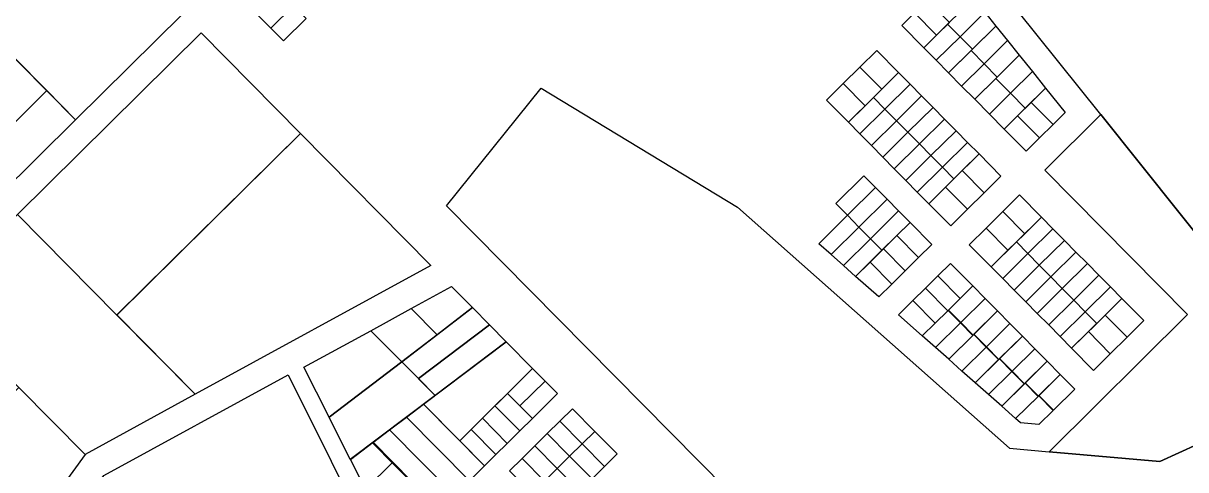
# Model space of a CAD drawing. Header units: metres. Extents: x 5590187 to 5598444, y 6961268 to 6971080.
# Drawn here: x 5595897 to 5596555, y 6967911 to 6968163 of the extents above; entities that cross this region are included whole.
import ezdxf

# ---------------------------------------------------------------- set-up
doc = ezdxf.new("R2010")
doc.units = ezdxf.units.M
doc.layers.add('zz_catastro_fontana', color=7, linetype='Continuous')

msp = doc.modelspace()

# ---------------------------------------------------------------- linework, layer by layer
at = {"layer": 'zz_catastro_fontana'}
for points in [[(5596397.37, 6968485.28), (5596588.7, 6968292.28), (5596603.93, 6968171.74), (5596621.83, 6968124.83), (5596680.43, 6968051.6), (5596722.17, 6967960.72), (5596713.71, 6967849.04), (5596672.45, 6967750.86), (5596604.34, 6967673.19), (5596517.06, 6967674.97), (5596136.27, 6968060.03), (5596189.78, 6968126.59), (5596301.01, 6968059.31), (5596454.98, 6967922.91), (5596477.33, 6967920.97), (5596539.96, 6967915.52), (5596583.16, 6967935.02), (5596597.17, 6967998.49), (5596506.6, 6968111.65), (5596423.83, 6968215.07), (5596397.37, 6968485.28)], [(5595876.71, 6968279.84), (5595986.75, 6968168.56), (5595926.31, 6968108.79), (5595816.27, 6968220.07), (5595876.71, 6968279.84)], [(5595866.54, 6968082.38), (5595839.65, 6968109.58), (5595872.4, 6968141.97), (5595805.6, 6968209.52), (5595816.27, 6968220.07), (5595909.96, 6968125.32), (5595866.54, 6968082.38)], [(5596029.88, 6968167.61), (5596042.68, 6968180.27), (5596049.71, 6968173.16), (5596036.91, 6968160.5), (5596029.88, 6968167.61)], [(5596401.27, 6968169.22), (5596408.52, 6968176.39), (5596420.93, 6968163.84), (5596413.68, 6968156.67), (5596401.27, 6968169.22)], [(5596440.99, 6968169.62), (5596426.97, 6968155.75), (5596419.93, 6968162.86), (5596434.72, 6968177.48), (5596440.99, 6968169.62)], [(5596036.91, 6968160.5), (5596049.71, 6968173.16), (5596056.74, 6968166.05), (5596043.94, 6968153.39), (5596036.91, 6968160.5)], [(5596394.01, 6968162.05), (5596401.27, 6968169.22), (5596413.68, 6968156.67), (5596406.42, 6968149.5), (5596394.01, 6968162.05)], [(5596447.28, 6968161.77), (5596434, 6968148.64), (5596426.97, 6968155.75), (5596440.99, 6968169.62), (5596447.28, 6968161.77)], [(5596406.42, 6968149.5), (5596419.93, 6968162.86), (5596426.97, 6968155.75), (5596413.46, 6968142.39), (5596406.42, 6968149.5)], [(5596053.55, 6968101.01), (5595949.69, 6967998.3), (5595893.49, 6968055.24), (5595997.3, 6968157.9), (5596053.55, 6968101.01)], [(5596413.46, 6968142.39), (5596426.97, 6968155.75), (5596434, 6968148.64), (5596420.49, 6968135.28), (5596413.46, 6968142.39)], [(5596453.87, 6968153.53), (5596440.6, 6968140.4), (5596433.22, 6968147.87), (5596447.28, 6968161.77), (5596453.87, 6968153.53)], [(5596460.47, 6968145.29), (5596447.98, 6968132.93), (5596440.6, 6968140.4), (5596453.87, 6968153.53), (5596460.47, 6968145.29)], [(5596382.7, 6968126.06), (5596370.3, 6968138.6), (5596379.79, 6968147.99), (5596392.19, 6968135.45), (5596382.7, 6968126.06)], [(5596420.49, 6968135.28), (5596433.22, 6968147.87), (5596440.6, 6968140.4), (5596427.87, 6968127.81), (5596420.49, 6968135.28)], [(5596467.92, 6968135.98), (5596455.53, 6968123.73), (5596447.2, 6968132.16), (5596460.47, 6968145.29), (5596467.92, 6968135.98)], [(5596360.84, 6968129.25), (5596370.3, 6968138.6), (5596382.7, 6968126.06), (5596373.24, 6968116.71), (5596360.84, 6968129.25)], [(5596427.87, 6968127.81), (5596440.6, 6968140.4), (5596447.98, 6968132.93), (5596435.25, 6968120.35), (5596427.87, 6968127.81)], [(5596475.36, 6968126.68), (5596463.86, 6968115.31), (5596455.53, 6968123.73), (5596467.92, 6968135.98), (5596475.36, 6968126.68)], [(5596351.35, 6968119.86), (5596360.84, 6968129.25), (5596373.24, 6968116.71), (5596363.75, 6968107.32), (5596351.35, 6968119.86)], [(5596384.47, 6968114.81), (5596377.97, 6968121.39), (5596392.19, 6968135.45), (5596398.69, 6968128.87), (5596384.47, 6968114.81)], [(5596435.25, 6968120.35), (5596447.2, 6968132.16), (5596455.53, 6968123.73), (5596443.59, 6968111.92), (5596435.25, 6968120.35)], [(5595909.96, 6968125.32), (5595926.31, 6968108.79), (5595882.89, 6968065.85), (5595866.54, 6968082.38), (5595909.96, 6968125.32)], [(5596390.98, 6968108.23), (5596384.47, 6968114.81), (5596398.69, 6968128.87), (5596405.2, 6968122.3), (5596390.98, 6968108.23)], [(5596443.59, 6968111.92), (5596455.53, 6968123.73), (5596463.86, 6968115.31), (5596451.92, 6968103.5), (5596443.59, 6968111.92)], [(5596467.21, 6968118.61), (5596475.36, 6968126.68), (5596486.46, 6968112.83), (5596479.62, 6968106.06), (5596467.21, 6968118.61)], [(5596363.75, 6968107.32), (5596377.97, 6968121.39), (5596384.47, 6968114.81), (5596370.25, 6968100.75), (5596363.75, 6968107.32)], [(5596397.48, 6968101.66), (5596390.98, 6968108.23), (5596405.2, 6968122.3), (5596411.7, 6968115.72), (5596397.48, 6968101.66)], [(5596459.56, 6968111.06), (5596467.21, 6968118.61), (5596479.62, 6968106.06), (5596471.97, 6968098.51), (5596459.56, 6968111.06)], [(5596370.25, 6968100.75), (5596384.47, 6968114.81), (5596390.98, 6968108.23), (5596376.76, 6968094.17), (5596370.25, 6968100.75)], [(5596403.99, 6968095.08), (5596397.48, 6968101.66), (5596411.7, 6968115.72), (5596418.21, 6968109.14), (5596403.99, 6968095.08)], [(5596451.92, 6968103.5), (5596459.56, 6968111.06), (5596471.97, 6968098.51), (5596464.33, 6968090.95), (5596451.92, 6968103.5)], [(5596477.33, 6967920.97), (5596555.74, 6967998.51), (5596474.88, 6968080.28), (5596506.6, 6968111.65), (5596597.17, 6967998.49), (5596583.16, 6967935.02), (5596539.96, 6967915.52), (5596477.33, 6967920.97)], [(5596376.76, 6968094.17), (5596390.98, 6968108.23), (5596397.48, 6968101.66), (5596383.26, 6968087.59), (5596376.76, 6968094.17)], [(5596410.49, 6968088.5), (5596403.99, 6968095.08), (5596418.21, 6968109.14), (5596424.71, 6968102.57), (5596410.49, 6968088.5)], [(5596127.44, 6968026.29), (5595994.05, 6967953.44), (5595949.71, 6967998.32), (5596053.55, 6968101.01), (5596127.44, 6968026.29)], [(5596383.26, 6968087.59), (5596397.48, 6968101.66), (5596403.99, 6968095.08), (5596389.76, 6968081.02), (5596383.26, 6968087.59)], [(5596416.99, 6968081.93), (5596410.49, 6968088.5), (5596424.71, 6968102.57), (5596431.21, 6968095.99), (5596416.99, 6968081.93)], [(5596389.76, 6968081.02), (5596403.99, 6968095.08), (5596410.49, 6968088.5), (5596396.27, 6968074.44), (5596389.76, 6968081.02)], [(5596423.5, 6968075.35), (5596416.99, 6968081.93), (5596431.21, 6968095.99), (5596437.72, 6968089.41), (5596423.5, 6968075.35)], [(5596396.27, 6968074.44), (5596410.49, 6968088.5), (5596416.99, 6968081.93), (5596402.77, 6968067.86), (5596396.27, 6968074.44)], [(5596440.62, 6968067.5), (5596428.22, 6968080.03), (5596437.71, 6968089.42), (5596450.11, 6968076.88), (5596440.62, 6968067.5)], [(5596356.65, 6968061.32), (5596372.57, 6968077.07), (5596379.11, 6968070.46), (5596363.19, 6968054.7), (5596356.65, 6968061.32)], [(5596402.77, 6968067.86), (5596416.99, 6968081.93), (5596423.5, 6968075.35), (5596409.28, 6968061.29), (5596402.77, 6968067.86)], [(5596418.76, 6968070.68), (5596428.22, 6968080.03), (5596440.62, 6968067.5), (5596431.16, 6968058.14), (5596418.76, 6968070.68)], [(5596363.19, 6968054.7), (5596379.11, 6968070.46), (5596385.65, 6968063.84), (5596369.73, 6968048.09), (5596363.19, 6968054.7)], [(5596409.27, 6968061.29), (5596418.76, 6968070.68), (5596431.16, 6968058.14), (5596421.67, 6968048.76), (5596409.27, 6968061.29)], [(5596369.73, 6968048.09), (5596385.65, 6968063.84), (5596392.19, 6968057.23), (5596376.27, 6968041.48), (5596369.73, 6968048.09)], [(5596463.56, 6968044.3), (5596451.16, 6968056.83), (5596460.66, 6968066.22), (5596473.05, 6968053.68), (5596463.56, 6968044.3)], [(5596376.27, 6968041.48), (5596392.19, 6968057.23), (5596398.7, 6968050.65), (5596382.77, 6968034.9), (5596376.27, 6968041.48)], [(5596441.71, 6968047.48), (5596451.16, 6968056.83), (5596463.56, 6968044.3), (5596454.1, 6968034.94), (5596441.71, 6968047.48)], [(5595893.49, 6968055.24), (5595949.69, 6967998.3), (5595994.05, 6967953.44), (5595931.68, 6967919.39), (5595894.1, 6967957.39), (5595844.88, 6968007.17), (5595893.49, 6968055.24)], [(5596353.93, 6968032.47), (5596346.95, 6968038.65), (5596363.19, 6968054.7), (5596369.73, 6968048.09), (5596353.93, 6968032.47)], [(5596398.7, 6968050.65), (5596411, 6968038.21), (5596403.46, 6968030.76), (5596391.16, 6968043.2), (5596398.7, 6968050.65)], [(5596465.34, 6968033.04), (5596458.83, 6968039.62), (5596473.05, 6968053.68), (5596479.56, 6968047.11), (5596465.34, 6968033.04)], [(5596360.91, 6968026.29), (5596353.93, 6968032.47), (5596369.73, 6968048.09), (5596376.27, 6968041.48), (5596360.91, 6968026.29)], [(5596432.21, 6968038.09), (5596441.71, 6968047.48), (5596454.1, 6968034.94), (5596444.61, 6968025.56), (5596432.21, 6968038.09)], [(5596471.84, 6968026.46), (5596465.34, 6968033.04), (5596479.56, 6968047.11), (5596486.06, 6968040.53), (5596471.84, 6968026.46)], [(5596367.84, 6968020.14), (5596360.91, 6968026.29), (5596376.27, 6968041.48), (5596382.77, 6968034.9), (5596367.84, 6968020.14)], [(5596391.16, 6968043.2), (5596403.46, 6968030.76), (5596395.93, 6968023.3), (5596383.62, 6968035.75), (5596391.16, 6968043.2)], [(5596444.61, 6968025.56), (5596458.83, 6968039.62), (5596465.34, 6968033.04), (5596451.12, 6968018.98), (5596444.61, 6968025.56)], [(5596478.34, 6968019.89), (5596471.84, 6968026.46), (5596486.06, 6968040.53), (5596492.57, 6968033.95), (5596478.34, 6968019.89)], [(5596383.62, 6968035.75), (5596395.93, 6968023.3), (5596388.39, 6968015.85), (5596376.09, 6968028.29), (5596383.62, 6968035.75)], [(5596451.12, 6968018.98), (5596465.34, 6968033.04), (5596471.84, 6968026.46), (5596457.62, 6968012.4), (5596451.12, 6968018.98)], [(5596484.85, 6968013.31), (5596478.34, 6968019.89), (5596492.57, 6968033.95), (5596499.07, 6968027.37), (5596484.85, 6968013.31)], [(5596376.09, 6968028.29), (5596388.39, 6968015.85), (5596380.97, 6968008.52), (5596367.84, 6968020.14), (5596376.09, 6968028.29)], [(5596421.55, 6968027.54), (5596434.21, 6968014.75), (5596427.1, 6968007.71), (5596414.44, 6968020.51), (5596421.55, 6968027.54)], [(5596457.62, 6968012.4), (5596471.84, 6968026.46), (5596478.34, 6968019.89), (5596464.12, 6968005.82), (5596457.62, 6968012.4)], [(5596491.35, 6968006.73), (5596484.85, 6968013.31), (5596499.07, 6968027.37), (5596505.57, 6968020.8), (5596491.35, 6968006.73)], [(5596414.44, 6968020.51), (5596427.1, 6968007.71), (5596419.99, 6968000.68), (5596407.33, 6968013.48), (5596414.44, 6968020.51)], [(5596464.12, 6968005.82), (5596478.34, 6968019.89), (5596484.85, 6968013.31), (5596470.63, 6967999.25), (5596464.12, 6968005.82)], [(5596497.86, 6968000.16), (5596491.35, 6968006.73), (5596505.57, 6968020.8), (5596512.08, 6968014.22), (5596497.86, 6968000.16)], [(5596116.25, 6968001.94), (5596139.15, 6968014.45), (5596151, 6968002.47), (5596130.98, 6967987.17), (5596116.25, 6968001.94)], [(5596407.33, 6968013.48), (5596419.99, 6968000.68), (5596412.87, 6967993.65), (5596400.22, 6968006.45), (5596407.33, 6968013.48)], [(5596434.21, 6968014.75), (5596441.17, 6968007.71), (5596427.34, 6967994.03), (5596420.38, 6968001.07), (5596434.21, 6968014.75)], [(5596470.63, 6967999.25), (5596484.85, 6968013.31), (5596491.35, 6968006.73), (5596477.13, 6967992.67), (5596470.63, 6967999.25)], [(5596504.36, 6967993.58), (5596497.86, 6968000.16), (5596512.08, 6968014.22), (5596518.58, 6968007.64), (5596504.36, 6967993.58)], [(5596400.22, 6968006.45), (5596412.87, 6967993.65), (5596405.61, 6967986.46), (5596392.11, 6967998.43), (5596400.22, 6968006.45)], [(5596441.17, 6968007.71), (5596448.2, 6968000.6), (5596434.37, 6967986.92), (5596427.34, 6967994.03), (5596441.17, 6968007.71)], [(5596477.13, 6967992.67), (5596491.35, 6968006.73), (5596497.86, 6968000.16), (5596483.64, 6967986.09), (5596477.13, 6967992.67)], [(5596521.48, 6967985.73), (5596509.08, 6967998.26), (5596518.57, 6968007.65), (5596530.97, 6967995.11), (5596521.48, 6967985.73)], [(5596130.98, 6967987.17), (5596110.96, 6967971.87), (5596093.34, 6967989.43), (5596116.25, 6968001.94), (5596130.98, 6967987.17)], [(5596160.54, 6967992.82), (5596120.38, 6967962.33), (5596110.96, 6967971.87), (5596151, 6968002.47), (5596160.54, 6967992.82)], [(5596405.61, 6967986.46), (5596420.26, 6968000.95), (5596427.22, 6967993.91), (5596413.03, 6967979.88), (5596405.61, 6967986.46)], [(5596448.2, 6968000.6), (5596455.23, 6967993.49), (5596441.87, 6967980.27), (5596434.84, 6967987.38), (5596448.2, 6968000.6)], [(5596483.64, 6967986.09), (5596497.86, 6968000.16), (5596504.36, 6967993.58), (5596490.14, 6967979.52), (5596483.64, 6967986.09)], [(5596499.63, 6967988.91), (5596509.08, 6967998.26), (5596521.48, 6967985.73), (5596512.02, 6967976.38), (5596499.63, 6967988.91)], [(5596170.09, 6967983.17), (5596129.82, 6967952.78), (5596120.38, 6967962.33), (5596160.54, 6967992.82), (5596170.09, 6967983.17)], [(5596413.03, 6967979.88), (5596427.22, 6967993.91), (5596434.25, 6967986.8), (5596420.54, 6967973.24), (5596413.03, 6967979.88)], [(5596455.23, 6967993.49), (5596462.26, 6967986.38), (5596448.9, 6967973.16), (5596441.87, 6967980.27), (5596455.23, 6967993.49)], [(5596110.96, 6967971.87), (5596069.88, 6967940.47), (5596055.57, 6967968.81), (5596093.34, 6967989.43), (5596110.96, 6967971.87)], [(5596420.54, 6967973.24), (5596434.72, 6967987.27), (5596441.76, 6967980.16), (5596428.05, 6967966.6), (5596420.54, 6967973.24)], [(5596462.26, 6967986.38), (5596469.29, 6967979.26), (5596456.4, 6967966.52), (5596449.37, 6967973.63), (5596462.26, 6967986.38)], [(5596490.13, 6967979.52), (5596499.63, 6967988.91), (5596512.02, 6967976.38), (5596502.53, 6967966.99), (5596490.13, 6967979.52)], [(5596185.03, 6967968.06), (5596143.74, 6967927.22), (5596123.31, 6967947.87), (5596170.09, 6967983.17), (5596185.03, 6967968.06)], [(5596428.05, 6967966.6), (5596441.76, 6967980.16), (5596448.79, 6967973.05), (5596435.54, 6967959.95), (5596428.05, 6967966.6)], [(5596469.29, 6967979.26), (5596476.32, 6967972.15), (5596463.43, 6967959.41), (5596456.4, 6967966.52), (5596469.29, 6967979.26)], [(5596129.82, 6967952.78), (5596081.78, 6967916.53), (5596069.88, 6967940.47), (5596110.96, 6967971.87), (5596129.82, 6967952.78)], [(5596435.54, 6967959.95), (5596449.26, 6967973.51), (5596456.29, 6967966.4), (5596443.04, 6967953.3), (5596435.54, 6967959.95)], [(5596463.9, 6967959.87), (5596476.32, 6967972.15), (5596483.71, 6967964.69), (5596471.29, 6967952.4), (5596463.9, 6967959.87)], [(5596185.03, 6967968.06), (5596192.06, 6967960.95), (5596177.84, 6967946.88), (5596170.81, 6967953.99), (5596185.03, 6967968.06)], [(5596443.04, 6967953.3), (5596456.29, 6967966.4), (5596463.32, 6967959.29), (5596450.55, 6967946.67), (5596443.04, 6967953.3)], [(5596483.71, 6967964.69), (5596491.86, 6967956.44), (5596479.78, 6967944.49), (5596471.62, 6967952.73), (5596483.71, 6967964.69)], [(5596046.73, 6967964.51), (5596143.97, 6967769.12), (5596023.49, 6967725.39), (5595994.56, 6967793.63), (5595960.01, 6967889.52), (5595939.89, 6967904.18), (5595942.29, 6967907.47), (5596046.73, 6967964.51)], [(5596192.06, 6967960.95), (5596199.1, 6967953.84), (5596184.88, 6967939.77), (5596177.84, 6967946.88), (5596192.06, 6967960.95)], [(5596450.55, 6967946.67), (5596463.79, 6967959.76), (5596471.17, 6967952.29), (5596458.42, 6967939.68), (5596450.55, 6967946.67)], [(5595931.68, 6967919.39), (5595865.04, 6967827.91), (5595814.67, 6967878.85), (5595894.1, 6967957.39), (5595931.68, 6967919.39)], [(5596170.81, 6967953.99), (5596184.88, 6967939.77), (5596177.77, 6967932.74), (5596163.7, 6967946.96), (5596170.81, 6967953.99)], [(5596461.1, 6967937.31), (5596458.42, 6967939.68), (5596471.51, 6967952.62), (5596479.66, 6967944.37), (5596471.6, 6967936.4), (5596461.1, 6967937.31)], [(5596149.27, 6967904.56), (5596113.65, 6967940.57), (5596123.31, 6967947.87), (5596157.8, 6967913), (5596149.27, 6967904.56)], [(5596163.7, 6967946.96), (5596177.77, 6967932.74), (5596170.65, 6967925.71), (5596156.59, 6967939.93), (5596163.7, 6967946.96)], [(5596200.42, 6967938.27), (5596207.53, 6967945.3), (5596220.19, 6967932.5), (5596213.08, 6967925.47), (5596200.42, 6967938.27)], [(5596140.73, 6967896.12), (5596103.99, 6967933.28), (5596113.65, 6967940.57), (5596149.27, 6967904.56), (5596140.73, 6967896.12)], [(5596156.59, 6967939.93), (5596170.65, 6967925.71), (5596164.26, 6967919.38), (5596150.19, 6967933.6), (5596156.59, 6967939.93)], [(5596132.2, 6967887.68), (5596094.32, 6967925.99), (5596103.99, 6967933.28), (5596140.73, 6967896.12), (5596132.2, 6967887.68)], [(5596150.19, 6967933.6), (5596164.26, 6967919.38), (5596157.8, 6967913), (5596143.74, 6967927.22), (5596150.19, 6967933.6)], [(5596193.31, 6967931.24), (5596200.42, 6967938.27), (5596213.08, 6967925.47), (5596205.97, 6967918.44), (5596193.31, 6967931.24)], [(5596213.08, 6967925.47), (5596220.19, 6967932.5), (5596232.85, 6967919.71), (5596225.74, 6967912.67), (5596213.08, 6967925.47)], [(5596090.41, 6967899.79), (5596081.93, 6967916.64), (5596094.71, 6967926.28), (5596105.82, 6967915.04), (5596090.41, 6967899.79)], [(5596186.2, 6967924.21), (5596193.31, 6967931.24), (5596205.97, 6967918.44), (5596198.86, 6967911.41), (5596186.2, 6967924.21)], [(5596205.97, 6967918.44), (5596213.08, 6967925.47), (5596225.74, 6967912.67), (5596218.63, 6967905.64), (5596205.97, 6967918.44)], [(5596179.09, 6967917.18), (5596186.2, 6967924.21), (5596198.86, 6967911.41), (5596191.75, 6967904.38), (5596179.09, 6967917.18)], [(5596097.5, 6967885.71), (5596090.41, 6967899.79), (5596105.82, 6967915.04), (5596116.37, 6967904.38), (5596097.5, 6967885.71)], [(5596171.98, 6967910.15), (5596179.09, 6967917.18), (5596191.75, 6967904.38), (5596184.64, 6967897.35), (5596171.98, 6967910.15)], [(5596198.86, 6967911.41), (5596205.97, 6967918.44), (5596218.63, 6967905.64), (5596211.52, 6967898.61), (5596198.86, 6967911.41)], [(5596191.75, 6967904.38), (5596198.86, 6967911.41), (5596211.52, 6967898.61), (5596204.41, 6967891.58), (5596191.75, 6967904.38)]]:
    msp.add_lwpolyline(points, close=True, dxfattribs=at)

doc.saveas('drawing.dxf')
